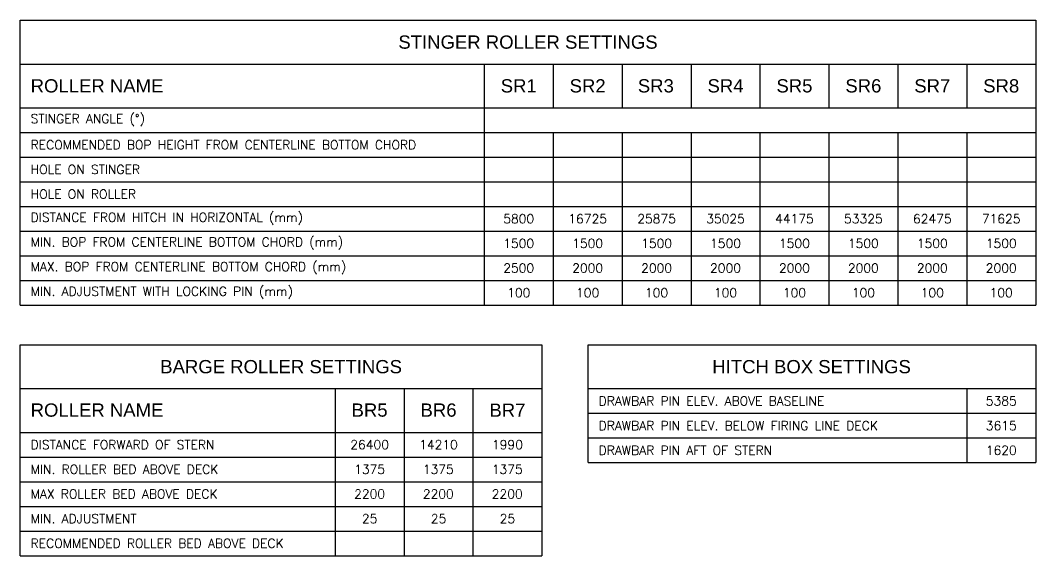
# Model space of a CAD drawing. Extents: x -114252 to 133381, y -28335 to 130380.
# Drawn here: x 0 to 76600, y 89999 to 130380 of the extents above; entities that cross this region are included whole.
import ezdxf

# ---------------------------------------------------------------- set-up
doc = ezdxf.new("R2010")
doc.units = 0
doc.header["$LTSCALE"] = 3.5
doc.header["$MEASUREMENT"] = 0
doc.layers.get('0').update_dxf_attribs({"linetype": 'CONTINUOUS'})
doc.layers.add('DIM', color=1, linetype='CONTINUOUS')
doc.styles.add('ROMANS', font='romans')
doc.styles.add('USOS-Text', font='arial.ttf')

msp = doc.modelspace()

# ---------------------------------------------------------------- linework, layer by layer
at = {"color": 3}
for p, q in [((0, 108900), (0, 130380)), ((0, 130380), (76600, 130380)), ((76600, 130380), (76600, 110758.5)), ((0, 127080), (76600, 127080)), ((35000, 127080), (35000, 108900)), ((40200, 127080), (40200, 123780)), ((45400, 127080), (45400, 123780)), ((50600, 127080), (50600, 123780)), ((55800, 127080), (55800, 123780)), ((61000, 127080), (61000, 123780)), ((66200, 127080), (66200, 123780)), ((71400, 127080), (71400, 123780)), ((0, 123780), (76600, 123780)), ((40200, 121919.8), (40200, 108900)), ((45400, 121919.8), (45400, 108900)), ((50600, 121919.8), (50600, 108900)), ((55800, 121919.8), (55800, 108900)), ((61000, 121919.8), (61000, 108900)), ((66200, 121919.8), (66200, 108900)), ((71400, 121919.8), (71400, 108900)), ((76600, 121919.8), (76600, 108900)), ((0, 108900), (76600, 108900)), ((0, 90000), (0, 105900)), ((0, 105900), (39350, 105900)), ((39350, 105900), (39350, 90000)), ((42850, 97020), (42850, 105900)), ((42850, 105900), (76600, 105900)), ((76600, 105900), (76600, 97020)), ((0, 102600), (39350, 102600)), ((23750, 102600), (23750, 89998.9)), ((28950, 102600), (28950, 89998.9)), ((34150, 102600), (34150, 89998.9)), ((42850, 102600), (76600, 102600)), ((71400, 102600), (71400, 97020)), ((0, 99300), (39350, 99300)), ((42850, 97020), (76600, 97020)), ((0, 90000), (39350, 90000))]:
    msp.add_line(p, q, dxfattribs=at)
at = {"color": 1}
for p, q in [((0, 121920), (76600, 121920)), ((0, 120060), (76600, 120060)), ((0, 118200), (76600, 118200)), ((0, 116340), (76600, 116340)), ((0, 114480), (76600, 114480)), ((0, 112620), (76600, 112620)), ((0, 110760), (76600, 110760)), ((42850, 100740), (76600, 100740)), ((42850, 98880), (76600, 98880)), ((0, 97440), (39331.7, 97440)), ((0, 95580), (39331.7, 95580)), ((0, 93720), (39331.7, 93720)), ((0, 91860), (39331.7, 91860))]:
    msp.add_line(p, q, dxfattribs=at)

# ---------------------------------------------------------------- texts
at = {"char_height": 1000, "style": 'USOS-Text'}
for s, insert, width, attachment_point in [('{\\C3;STINGER ROLLER SETTINGS}', (38300, 128730), 21443.234, 5), ('{\\C3;ROLLER NAME}', (780, 125430), 21232.543, 4), ('{\\C3;SR1}', (37600, 125430), 4398.396, 5), ('{\\C3;SR2}', (42800, 125430), 4398.396, 5), ('{\\C3;SR3}', (47943.6, 125430), 4398.396, 5), ('{\\C3;SR4}', (53200, 125430), 4398.396, 5), ('{\\C3;SR5}', (58400, 125430), 4398.396, 5), ('{\\C3;SR6}', (63600, 125430), 4398.396, 5), ('\\C3;SR7', (68800, 125430), 4398.396, 5), ('\\C3;SR8', (74000, 125430), 4398.396, 5), ('{\\C3;BARGE ROLLER SETTINGS}', (19675, 104250), 21820.447, 5), ('{\\C3;HITCH BOX SETTINGS}', (59692.6, 104250), 21232.543, 5), ('{\\C3;ROLLER NAME}', (780, 100975.6), 21232.543, 4), ('{\\C3;BR5}', (26350, 100975.6), 4398.396, 5), ('\\C3;BR6', (31550, 100975.6), 4398.396, 5), ('\\C3;BR7', (36750, 100975.6), 4398.396, 5)]:
    msp.add_mtext(s, dxfattribs=dict(at, insert=insert, width=width, attachment_point=attachment_point))
at = {"layer": 'DIM', "color": 2, "ltscale": 0.1, "char_height": 680, "style": 'ROMANS'}
for s, insert, attachment_point in [('STINGER ANGLE (%%D)', (780, 122850), 4), ('RECOMMENDED BOP HEIGHT FROM CENTERLINE BOTTOM CHORD', (780, 120990), 4), ('HOLE ON STINGER', (780, 119130), 4), ('HOLE ON ROLLER', (780, 117270), 4), ('DISTANCE FROM HITCH IN HORIZONTAL (mm)', (780, 115410), 4), ('5800', (37600, 115410), 5), ('16725', (42800, 115410), 5), ('25875', (48000, 115410), 5), ('35025', (53200, 115410), 5), ('44175', (58400, 115410), 5), ('53325', (63600, 115410), 5), ('62475', (68800, 115410), 5), ('71625', (74000, 115410), 5), ('MIN. BOP FROM CENTERLINE BOTTOM CHORD (mm)', (780, 113550), 4), ('1500', (37600, 113550), 5), ('1500', (42800, 113550), 5), ('1500', (48000, 113550), 5), ('1500', (53200, 113550), 5), ('1500', (58400, 113550), 5), ('1500', (63600, 113550), 5), ('1500', (68800, 113550), 5), ('1500', (74000, 113550), 5), ('MAX. BOP FROM CENTERLINE BOTTOM CHORD (mm)', (780, 111690), 4), ('2500', (37600, 111690), 5), ('MIN. ADJUSTMENT WITH LOCKING PIN (mm)', (780, 109830), 4), ('100', (37600, 109830), 5), ('100', (42800, 109830), 5), ('100', (48000, 109830), 5), ('100', (53200, 109830), 5), ('100', (58400, 109830), 5), ('100', (63600, 109830), 5), ('100', (68800, 109830), 5), ('100', (74000, 109830), 5), ('DRAWBAR PIN ELEV. ABOVE BASELINE', (43630, 101670), 4), ('5385', (74000, 101670), 5), ('DRAWBAR PIN ELEV. BELOW FIRING LINE DECK', (43630, 99810), 4), ('3615', (74000, 99810), 5), ('DISTANCE FORWARD OF STERN', (780, 98370), 4), ('26400', (26350, 98370), 5), ('14210', (31550, 98370), 5), ('1990', (36750, 98370), 5), ('DRAWBAR PIN AFT OF STERN', (43630, 97950), 4), ('1620', (74000, 97950), 5), ('MIN. ROLLER BED ABOVE DECK', (780, 96510), 4), ('1375', (26350, 96510), 5), ('1375', (31531.7, 96510), 5), ('1375', (36731.7, 96510), 5), ('MAX ROLLER BED ABOVE DECK', (780, 94650), 4), ('2200', (26350, 94650), 5), ('2200', (31531.7, 94650), 5), ('2200', (36731.7, 94650), 5), ('MIN. ADJUSTMENT', (780, 92790), 4), ('25', (26350, 92790), 5), ('25', (31550, 92790), 5), ('25', (36750, 92790), 5), ('RECOMMENDED ROLLER BED ABOVE DECK', (780, 90930), 4)]:
    msp.add_mtext(s, dxfattribs=dict(at, insert=insert, attachment_point=attachment_point))
at = {"layer": 'DIM', "color": 2, "ltscale": 0.1, "char_height": 680, "width": 2428.571, "attachment_point": 5, "style": 'ROMANS'}
for insert in [(42800, 111690), (48000, 111690), (53200, 111690), (58400, 111690), (63600, 111690), (68800, 111690), (74000, 111690)]:
    msp.add_mtext('2000', dxfattribs=dict(at, insert=insert))

doc.saveas('drawing.dxf')
